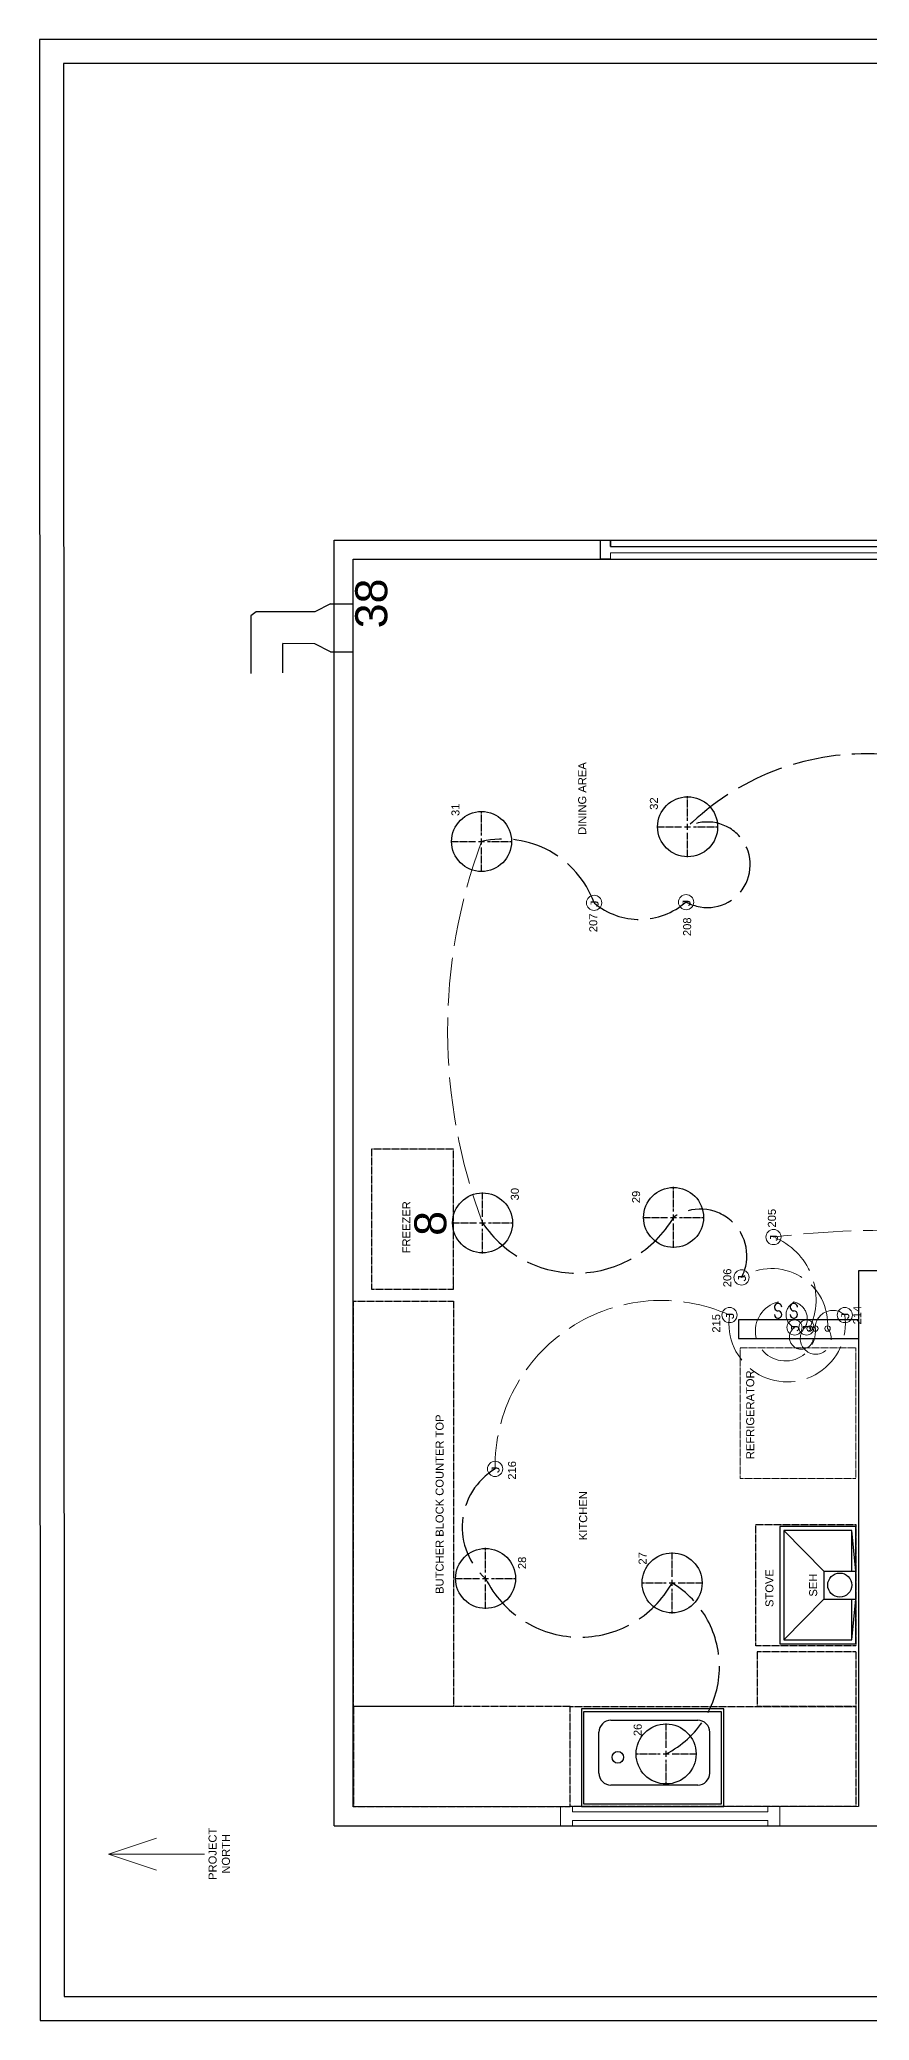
# Model space of a CAD drawing. Header units: inches. Extents: x -601 to 0, y 0 to 495.
# Drawn here: x -600.5 to -393.1, y 0 to 495.1 of the extents above; entities that cross this region are included whole.
import ezdxf

# ---------------------------------------------------------------- set-up
doc = ezdxf.new("R2010")
doc.units = ezdxf.units.IN
doc.header["$MEASUREMENT"] = 0
doc.linetypes.add('ACAD_ISO02W100', pattern=[15, 12, -3])
doc.linetypes.add('CENTER2', pattern=[1.125, 0.75, -0.125, 0.125, -0.125])
doc.layers.get('0').update_dxf_attribs({"color": 1, "lineweight": 9})
for name, color, linetype, lineweight in [('00-page-edge', 7, 'Continuous', 9), ('A201-Floorplan-2nd-floor', 7, 'Continuous', 9), ('A201-Text', 7, 'Continuous', 9), ('E301-Electrical-attic', 7, 'Continuous', 9)]:
    doc.layers.add(name, color=color, linetype=linetype, lineweight=lineweight)
doc.styles.add('Reg', font='Courier New.ttf', dxfattribs={"height": 1})
doc.styles.get("Standard").update_dxf_attribs({"font": 'Arial.ttf', "height": 2})

# ---------------------------------------------------------------- blocks, each defined once
blk = doc.blocks.new('refrigerator')
at = {"layer": 'A201-Floorplan-2nd-floor', "linetype": 'CENTER2'}
blk.add_lwpolyline([(0, 0), (-32.625, 0), (-32.625, 28.925), (0, 28.925)], close=True, dxfattribs=at)
blk = doc.blocks.new('stove')
at = {"layer": 'A201-Floorplan-2nd-floor', "linetype": 'CENTER2', "lineweight": 30}
blk.add_lwpolyline([(-30.27, 25), (0, 25), (0, 0), (-30.27, 0)], close=True, dxfattribs=at)
blk = doc.blocks.new('L2-dining-room-window')
at = {"layer": 'A201-Floorplan-2nd-floor', "lineweight": 30}
for p, q in [((0, -2.5), (0, 0)), ((0, 0), (4.75, 0)), ((4.75, 0), (4.75, -2.5)), ((3.2, -2.5), (4.75, -2.5)), ((3.2, -2.5), (3.2, -92.5)), ((4.75, -2.5), (3.2, -2.5)), ((0, -92.5), (0, -95)), ((3.2, -92.5), (4.75, -92.5)), ((4.75, -92.5), (3.2, -92.5)), ((4.75, -95), (4.75, -92.5)), ((0, -95), (4.75, -95))]:
    blk.add_line(p, q, dxfattribs=at)
at = {"layer": 'A201-Floorplan-2nd-floor'}
blk.add_lwpolyline([(0, -92.5), (1.55, -92.5), (1.55, -2.5), (0, -2.5)], dxfattribs=at)
blk = doc.blocks.new('L2-furnace-register-38-and-duct')
at = {"layer": 'A201-Floorplan-2nd-floor', "lineweight": 30}
for p, q in [((9, 25.55), (-5.42, 25.55)), ((9.97, 24.2), (9, 25.55)), ((9.97, 9.59), (9.97, 24.2)), ((-5.27, 17.56), (2.09, 17.56)), ((1.97, 9.59), (2.09, 17.56)), ((0, 5.61), (1.97, 9.59)), ((0, 5.61), (0, 0)), ((11.95, 5.61), (9.97, 9.59)), ((11.95, 5.61), (11.95, 0))]:
    blk.add_line(p, q, dxfattribs=at)
blk = doc.blocks.new('L2-north-kitchen-butcher-block')
at = {"layer": 'A201-Floorplan-2nd-floor', "linetype": 'CENTER2', "lineweight": 30}
blk.add_lwpolyline([(0, -25), (-101.32, -25), (-101.32, 0), (0, 0)], close=True, dxfattribs=at)
blk = doc.blocks.new('L2-kitchen-NW-butcher-block')
at = {"layer": 'A201-Floorplan-2nd-floor', "linetype": 'CENTER2', "lineweight": 30}
blk.add_lwpolyline([(25, -54.19), (25, 0), (0, 0), (0, -54.19)], close=True, dxfattribs=at)
blk = doc.blocks.new('L2-kitchen-butcher-block-sink')
at = {"layer": 'A201-Floorplan-2nd-floor', "linetype": 'CENTER2', "lineweight": 30}
blk.add_lwpolyline([(0, 71.3625), (25, 71.3625), (25, 0), (0, 0)], close=True, dxfattribs=at)
blk = doc.blocks.new('L2-butcher-block-west-stove')
at = {"layer": 'A201-Floorplan-2nd-floor', "linetype": 'CENTER2', "lineweight": 30}
for p, q in [((13.69, 24.62), (0, 24.62)), ((0, 0), (0, 24.62)), ((13.69, 0), (13.69, 24.62)), ((13.69, 0), (0, 0))]:
    blk.add_line(p, q, dxfattribs=at)
blk = doc.blocks.new('smart-hood')
at = {"lineweight": 30}
for p, q in [((11.15625, 8), (11.15625, 0)), ((18.15625, 8), (11.15625, 8)), ((18.15625, 8), (18.15625, 0))]:
    blk.add_line(p, q, dxfattribs=at)
blk.add_lwpolyline([(0, 0), (29.3125, 0), (29.3125, 19), (0, 19)], close=True, dxfattribs=at)
blk.add_lwpolyline([(18.15625, 1), (28.3125, 1), (28.3125, 18), (1, 18), (1, 1), (11.15625, 1)], dxfattribs=at)
blk.add_circle((14.65625, 4), 3, dxfattribs=at)
blk = doc.blocks.new('L2-stove-exhaust-hood')
at = {"layer": 'A201-Floorplan-2nd-floor', "lineweight": 30}
for p, q in [((0, 8), (-10.15625, 18)), ((17.15625, 18), (7, 8)), ((-10.15625, 1), (0, 0)), ((7, 0), (17.15625, 1))]:
    blk.add_line(p, q, dxfattribs=at)
blk.add_blockref('smart-hood', (-11.15625, 0), dxfattribs=at)
blk = doc.blocks.new('L2-cabinet-holding-kitchen-sink')
at = {"layer": 'A201-Floorplan-2nd-floor', "lineweight": -3}
for points in [[(0, 0), (0, 35.56), (-24.42, 35.56), (-24.4, 0)], [(-23.77, 0.62), (-23.8, 34.94), (-0.63, 34.94), (-0.63, 0.62)]]:
    blk.add_lwpolyline(points, close=True, dxfattribs=at)
blk = doc.blocks.new('L2-kitchen-sink-and-drain')
at = {"layer": 'A201-Floorplan-2nd-floor', "lineweight": -3}
for p, q in [((-6.9375, -19.96875), (-6.9375, 1.71875)), ((-3.9375, 4.71875), (6.28125, 4.71875)), ((9.28125, 1.71875), (9.28125, -19.96875)), ((-3.9375, -22.96875), (6.28125, -22.96875))]:
    blk.add_line(p, q, dxfattribs=at)
blk.add_circle((0, 0), 1.45459, dxfattribs=at)
for centre, start, end in [((-3.9375, 1.71875), 90, 180), ((6.28125, 1.71875), 0, 90), ((-3.9375, -19.96875), 180, 270), ((6.28125, -19.96875), 270, 0)]:
    blk.add_arc(centre, 3, start, end, dxfattribs=at)
blk = doc.blocks.new('L3-attic-j-box-215')
at = {"layer": 'E301-Electrical-attic'}
blk.add_circle((0, 0), 1.9, dxfattribs=at)
at = {"layer": 'E301-Electrical-attic', "lineweight": 5, "style": 'Reg'}
blk.add_text('J', height=2, dxfattribs=at).set_placement((-1.25, -1.11))
blk = doc.blocks.new('*U372')
at = {"layer": 'E301-Electrical-attic', "color": 0, "linetype": 'CENTER2', "lineweight": -3, "transparency": 16777216}
for p, q in [((0, 1.5), (0, 7.62)), ((-7.62, 0), (-1.5, 0)), ((1.5, 0), (7.62, 0)), ((0, -7.62), (0, -1.5))]:
    blk.add_line(p, q, dxfattribs=at)
at = {"layer": 'E301-Electrical-attic', "color": 0, "linetype": 'Continuous', "lineweight": -3, "transparency": 16777216}
for p, q in [((-0.75, 0), (0.75, 0)), ((0, -0.75), (0, 0.75))]:
    blk.add_line(p, q, dxfattribs=at)
blk = doc.blocks.new('L2-led-26')
at = {"layer": 'E301-Electrical-attic', "lineweight": -3}
blk.add_circle((0, 0), 7.5, dxfattribs=at)
at = {"layer": 'E301-Electrical-attic', "linetype": 'CENTER2', "lineweight": -3, "rotation": 270}
blk.add_blockref('*U372', (0, 0), dxfattribs=at)
blk = doc.blocks.new('*U373')
at = {"layer": 'E301-Electrical-attic', "color": 0, "linetype": 'CENTER2', "lineweight": -3, "transparency": 16777216}
for p, q in [((0, 1.5), (0, 7.62)), ((-7.62, 0), (-1.5, 0)), ((1.5, 0), (7.62, 0)), ((0, -7.62), (0, -1.5))]:
    blk.add_line(p, q, dxfattribs=at)
at = {"layer": 'E301-Electrical-attic', "color": 0, "linetype": 'Continuous', "lineweight": -3, "transparency": 16777216}
for p, q in [((-0.75, 0), (0.75, 0)), ((0, -0.75), (0, 0.75))]:
    blk.add_line(p, q, dxfattribs=at)
blk = doc.blocks.new('L2-led-27')
at = {"layer": 'E301-Electrical-attic', "lineweight": -3}
blk.add_circle((0, 0), 7.5, dxfattribs=at)
at = {"layer": 'E301-Electrical-attic', "linetype": 'CENTER2', "lineweight": -3, "rotation": 270}
blk.add_blockref('*U373', (0, 0), dxfattribs=at)
blk = doc.blocks.new('*U375')
at = {"layer": 'E301-Electrical-attic', "color": 0, "linetype": 'CENTER2', "lineweight": -3, "transparency": 16777216}
for p, q in [((0, 1.5), (0, 7.62)), ((-7.62, 0), (-1.5, 0)), ((1.5, 0), (7.62, 0)), ((0, -7.62), (0, -1.5))]:
    blk.add_line(p, q, dxfattribs=at)
at = {"layer": 'E301-Electrical-attic', "color": 0, "linetype": 'Continuous', "lineweight": -3, "transparency": 16777216}
for p, q in [((-0.75, 0), (0.75, 0)), ((0, -0.75), (0, 0.75))]:
    blk.add_line(p, q, dxfattribs=at)
blk = doc.blocks.new('L2-led-28')
at = {"layer": 'E301-Electrical-attic', "lineweight": -3}
blk.add_circle((0, 0), 7.5, dxfattribs=at)
at = {"layer": 'E301-Electrical-attic', "linetype": 'CENTER2', "lineweight": -3, "rotation": 270}
blk.add_blockref('*U375', (0, 0), dxfattribs=at)
blk = doc.blocks.new('L2-44')
at = {"layer": 'E301-Electrical-attic'}
blk.add_circle((0, 0), 1.9, dxfattribs=at)
at = {"layer": 'E301-Electrical-attic', "lineweight": 5, "style": 'Reg'}
blk.add_text('J', height=2, dxfattribs=at).set_placement((-1.25, -1.11))
blk = doc.blocks.new('L2-46')
at = {"layer": 'E301-Electrical-attic', "lineweight": -3}
for p, q in [((0.41, 0), (0, 0)), ((4.08, 0), (4.49, 0))]:
    blk.add_line(p, q, dxfattribs=at)
for centre, start, end in [((1.32, 0), 90, 270), ((3.17, 0), 270, 180), ((1.34, 0), 270, 0)]:
    blk.add_arc(centre, 0.916, start, end, dxfattribs=at)
blk = doc.blocks.new('L2-43')
at = {"layer": 'E301-Electrical-attic'}
blk.add_circle((0, 0), 1.9, dxfattribs=at)
at = {"layer": 'E301-Electrical-attic', "lineweight": 5, "style": 'Reg'}
blk.add_text('J', height=2, dxfattribs=at).set_placement((-1.25, -1.11))
blk = doc.blocks.new('L2-45')
at = {"layer": 'E301-Electrical-attic', "lineweight": -3}
for p, q in [((0.41, 0), (0, 0)), ((4.08, 0), (4.49, 0))]:
    blk.add_line(p, q, dxfattribs=at)
for centre, start, end in [((1.32, 0), 90, 270), ((3.17, 0), 270, 180), ((1.34, 0), 270, 0)]:
    blk.add_arc(centre, 0.916, start, end, dxfattribs=at)
blk = doc.blocks.new('*U382')
at = {"layer": 'E301-Electrical-attic', "color": 0, "linetype": 'CENTER2', "lineweight": -3, "transparency": 16777216}
for p, q in [((0, 1.5), (0, 7.62)), ((-7.62, 0), (-1.5, 0)), ((1.5, 0), (7.62, 0)), ((0, -7.62), (0, -1.5))]:
    blk.add_line(p, q, dxfattribs=at)
at = {"layer": 'E301-Electrical-attic', "color": 0, "linetype": 'Continuous', "lineweight": -3, "transparency": 16777216}
for p, q in [((-0.75, 0), (0.75, 0)), ((0, -0.75), (0, 0.75))]:
    blk.add_line(p, q, dxfattribs=at)
blk = doc.blocks.new('L2-29')
at = {"layer": 'E301-Electrical-attic', "lineweight": -3}
blk.add_circle((0, 0), 7.5, dxfattribs=at)
at = {"layer": 'E301-Electrical-attic', "linetype": 'CENTER2', "lineweight": -3, "rotation": 270}
blk.add_blockref('*U382', (0, 0), dxfattribs=at)
blk = doc.blocks.new('*U384')
at = {"layer": 'E301-Electrical-attic', "color": 0, "linetype": 'CENTER2', "lineweight": -3, "transparency": 16777216}
for p, q in [((0, 1.5), (0, 7.62)), ((-7.62, 0), (-1.5, 0)), ((1.5, 0), (7.62, 0)), ((0, -7.62), (0, -1.5))]:
    blk.add_line(p, q, dxfattribs=at)
at = {"layer": 'E301-Electrical-attic', "color": 0, "linetype": 'Continuous', "lineweight": -3, "transparency": 16777216}
for p, q in [((-0.75, 0), (0.75, 0)), ((0, -0.75), (0, 0.75))]:
    blk.add_line(p, q, dxfattribs=at)
blk = doc.blocks.new('L2-30')
at = {"layer": 'E301-Electrical-attic', "lineweight": -3}
blk.add_circle((0, 0), 7.5, dxfattribs=at)
at = {"layer": 'E301-Electrical-attic', "linetype": 'CENTER2', "lineweight": -3, "rotation": 270}
blk.add_blockref('*U384', (0, 0), dxfattribs=at)
blk = doc.blocks.new('*U386')
at = {"layer": 'E301-Electrical-attic', "color": 0, "linetype": 'CENTER2', "lineweight": -3, "transparency": 16777216}
for p, q in [((0, 1.5), (0, 7.62)), ((-7.62, 0), (-1.5, 0)), ((1.5, 0), (7.62, 0)), ((0, -7.62), (0, -1.5))]:
    blk.add_line(p, q, dxfattribs=at)
at = {"layer": 'E301-Electrical-attic', "color": 0, "linetype": 'Continuous', "lineweight": -3, "transparency": 16777216}
for p, q in [((-0.75, 0), (0.75, 0)), ((0, -0.75), (0, 0.75))]:
    blk.add_line(p, q, dxfattribs=at)
blk = doc.blocks.new('L2-31')
at = {"layer": 'E301-Electrical-attic', "lineweight": -3}
blk.add_circle((0, 0), 7.5, dxfattribs=at)
at = {"layer": 'E301-Electrical-attic', "linetype": 'CENTER2', "lineweight": -3, "rotation": 270}
blk.add_blockref('*U386', (0, 0), dxfattribs=at)
blk = doc.blocks.new('*U388')
at = {"layer": 'E301-Electrical-attic', "color": 0, "linetype": 'CENTER2', "lineweight": -3, "transparency": 16777216}
for p, q in [((0, 1.5), (0, 7.62)), ((-7.62, 0), (-1.5, 0)), ((1.5, 0), (7.62, 0)), ((0, -7.62), (0, -1.5))]:
    blk.add_line(p, q, dxfattribs=at)
at = {"layer": 'E301-Electrical-attic', "color": 0, "linetype": 'Continuous', "lineweight": -3, "transparency": 16777216}
for p, q in [((-0.75, 0), (0.75, 0)), ((0, -0.75), (0, 0.75))]:
    blk.add_line(p, q, dxfattribs=at)
blk = doc.blocks.new('L2-32')
at = {"layer": 'E301-Electrical-attic', "lineweight": -3}
blk.add_circle((0, 0), 7.5, dxfattribs=at)
at = {"layer": 'E301-Electrical-attic', "linetype": 'CENTER2', "lineweight": -3, "rotation": 270}
blk.add_blockref('*U388', (0, 0), dxfattribs=at)
blk = doc.blocks.new('L3-j-box-206')
at = {"layer": 'E301-Electrical-attic'}
blk.add_circle((0, 0), 1.9, dxfattribs=at)
at = {"layer": 'E301-Electrical-attic', "lineweight": 5, "style": 'Reg'}
blk.add_text('J', height=2, dxfattribs=at).set_placement((-1.25, -1.11))
blk = doc.blocks.new('L3-j-box-207')
at = {"layer": 'E301-Electrical-attic'}
blk.add_circle((0, 0), 1.9, dxfattribs=at)
at = {"layer": 'E301-Electrical-attic', "lineweight": 5, "style": 'Reg'}
blk.add_text('J', height=2, dxfattribs=at).set_placement((-1.25, -1.11))
blk = doc.blocks.new('L2-kitchen-window')
at = {"layer": 'A201-Floorplan-2nd-floor'}
for p, q in [((-0.03, 54.87), (-4.83, 54.87)), ((-0.03, 54.88), (-0.03, 51.87)), ((-3.51, 51.87), (-4.83, 51.87)), ((-3.51, 51.87), (-3.51, 3)), ((-0.03, 51.87), (-1.31, 51.87)), ((-1.31, 51.87), (-1.31, 3)), ((-4.82, 3), (-3.51, 3)), ((0, 0), (-4.82, 0)), ((-1.31, 3), (0, 3)), ((0, 3), (0, 0))]:
    blk.add_line(p, q, dxfattribs=at)
at = {"layer": 'A201-Floorplan-2nd-floor', "lineweight": 30}
for p, q in [((-4.83, 54.87), (-4.83, 51.87)), ((-4.82, 3), (-4.82, 0))]:
    blk.add_line(p, q, dxfattribs=at)
blk = doc.blocks.new('attic-j-box-205')
at = {"layer": 'E301-Electrical-attic'}
blk.add_circle((0, 0), 1.9, dxfattribs=at)
at = {"layer": 'E301-Electrical-attic', "lineweight": 5, "style": 'Reg'}
blk.add_text('J', height=2, dxfattribs=at).set_placement((-1.25, -1.11))
blk = doc.blocks.new('attic-j-box-206')
at = {"layer": 'E301-Electrical-attic'}
blk.add_circle((0, 0), 1.9, dxfattribs=at)
at = {"layer": 'E301-Electrical-attic', "lineweight": 5, "style": 'Reg'}
blk.add_text('J', height=2, dxfattribs=at).set_placement((-1.25, -1.11))
blk = doc.blocks.new('attic-j-box-213')
at = {"layer": 'E301-Electrical-attic'}
blk.add_circle((0, 0), 1.9, dxfattribs=at)
at = {"layer": 'E301-Electrical-attic', "lineweight": 5, "style": 'Reg'}
blk.add_text('J', height=2, dxfattribs=at).set_placement((-1.25, -1.11))
blk = doc.blocks.new('attic-j-box-214')
at = {"layer": 'E301-Electrical-attic'}
blk.add_circle((0, 0), 1.9, dxfattribs=at)
at = {"layer": 'E301-Electrical-attic', "lineweight": 5, "style": 'Reg'}
blk.add_text('J', height=2, dxfattribs=at).set_placement((-1.25, -1.11))
blk = doc.blocks.new('north-arrow')
at = {"layer": '00-page-edge', "lineweight": 5}
for points in [[(-3.99, -12), (0, 0), (4, -12)], [(0, 0), (0, -12), (0, -24)]]:
    blk.add_lwpolyline(points, dxfattribs=at)

msp = doc.modelspace()

# ---------------------------------------------------------------- linework, layer by layer
at = {"layer": '00-page-edge', "lineweight": -3}
for p, q in [((0, 495.14), (-600.53, 495.14)), ((-600.53, 495.14), (-600.36, 0)), ((-62.27, 489.14), (-594.53, 489.14)), ((-594.53, 489.14), (-594.37, 6)), ((-594.37, 6), (-62.27, 6)), ((-600.36, 0), (0, 0))]:
    msp.add_line(p, q, dxfattribs=at)
at = {"layer": 'A201-Floorplan-2nd-floor', "lineweight": -3}
for p, q in [((-526.88, 370.01), (-85.07, 370.01)), ((-526.88, 48.61), (-526.88, 370.01)), ((-395.79, 175.11), (-425.79, 175.11)), ((-425.79, 175.11), (-425.79, 170.47)), ((-425.79, 170.47), (-395.79, 170.47)), ((-526.88, 48.61), (-85.07, 48.71))]:
    msp.add_line(p, q, dxfattribs=at)
at = {"layer": 'A201-Floorplan-2nd-floor', "lineweight": 5}
msp.add_line((-497.04, 217.8), (-498.16, 217.8), dxfattribs=at)
at = {"layer": 'A201-Floorplan-2nd-floor', "lineweight": -3}
msp.add_lwpolyline([(-395.79, 187.39), (-395.79, 53.47), (-522.16, 53.39), (-522.16, 365.26), (-226.97, 365.26), (-226.97, 256.2), (-164.12, 256.2), (-164.12, 231.7), (-177.68, 231.7), (-177.68, 165.95), (-213.01, 165.95), (-213.01, 187.39), (-395.79, 187.39)], dxfattribs=at)
at = {"layer": 'A201-Floorplan-2nd-floor', "linetype": 'CENTER2', "lineweight": -3}
msp.add_lwpolyline([(-497.04, 217.8), (-517.54, 217.8), (-517.54, 182.8), (-497.04, 182.8)], close=True, dxfattribs=at)
at = {"layer": 'A201-Text', "lineweight": 5}
msp.add_line((-497.04, 182.8), (-497.04, 183.92), dxfattribs=at)
at = {"layer": 'E301-Electrical-attic', "lineweight": 5}
for centre in [(-408.04, 172.94), (-406.6, 172.94), (-403.54, 172.94)]:
    msp.add_circle(centre, 0.69, dxfattribs=at)
at = {"layer": 'E301-Electrical-attic', "linetype": 'ACAD_ISO02W100', "lineweight": -3}
for centre, radius, start, end in [((-393.94, 253.06), 63.55, 41.7589, 134.5372), ((-433.57, 288.87), 10.7, 240.0739, 117.5415), ((-484.67, 271.07), 24.22, 19.974, 102.7927), ((-450.56, 292.85), 17.64, 229.9377, 311.3078), ((-466.34, 214.97), 28.17, 213.6786, 329.6203), ((-435.39, 191.12), 11.68, 332.4754, 124.6774), ((-477.92, 123.3), 16.97, 120.9985, 229.0846), ((-465.43, 122.13), 26.33, 206.285, 330.9506), ((-455.03, 88.39), 24.46, 297.0306, 58.9503)]:
    msp.add_arc(centre, radius, start, end, dxfattribs=at)
at = {"layer": 'E301-Electrical-attic', "linetype": 'ACAD_ISO02W100', "lineweight": 5}
for centre, radius, start, end in [((-362.27, 247.35), 136.25, 159.6703, 200.6302), ((-389.12, -32.66), 230.17, 77.1762, 96.9655), ((-423.24, 180.16), 16.83, 334.6052, 68.3637), ((-417.49, 173.94), 13.99, 355.9038, 122.6307), ((-445.08, 138.37), 41.59, 65.8084, 180.7222), ((-414.07, 172.33), 7.5, 104.2272, 4.6667), ((-410.52, 176.37), 3.4, 115.328, 248.1198), ((-412.97, 175.35), 4.37, 330.7517, 76.8243), ((-413.63, 174.16), 14.56, 171.5077, 8.4923), ((-402.21, 173.08), 4.39, 47.2193, 181.8761), ((-410.08, 170.76), 2.99, 124.8744, 46.8471), ((-406.48, 170.41), 3.88, 133.7673, 40.7059)]:
    msp.add_arc(centre, radius, start, end, dxfattribs=at)

# ---------------------------------------------------------------- block references
at = {"lineweight": -3, "rotation": 89.99999999999999}
for name, p in [('L2-dining-room-window', (-460.33, 365.26)), ('L2-north-kitchen-butcher-block', (-522.04, 179.8)), ('refrigerator', (-396.49, 168.1)), ('stove', (-396.49, 123.93)), ('L2-stove-exhaust-hood', (-396.49, 105.32)), ('L2-butcher-block-west-stove', (-396.49, 78.47)), ('L2-kitchen-sink-and-drain', (-455.97, 65.76))]:
    msp.add_blockref(name, p, dxfattribs=at)
at = {"lineweight": 5, "rotation": 89.99999999999999}
for name, p in [('attic-j-box-205', (-417.04, 195.81)), ('attic-j-box-206', (-425.04, 185.72)), ('L2-45', (-415.91, 175.11)), ('attic-j-box-214', (-428.04, 176.31)), ('attic-j-box-213', (-399.23, 176.31)), ('L2-cabinet-holding-kitchen-sink', (-429.5, 77.85)), ('L2-kitchen-window', (-415.47, 53.46))]:
    msp.add_blockref(name, p, dxfattribs=at)
at = {"layer": '00-page-edge', "lineweight": 5, "rotation": 89.99999999999999}
msp.add_blockref('north-arrow', (-583.34, 41.57), dxfattribs=at)
at = {"layer": 'A201-Floorplan-2nd-floor', "lineweight": -3, "rotation": 89.99999999999999}
for name, p in [('L2-furnace-register-38-and-duct', (-522.16, 342.11)), ('L2-kitchen-NW-butcher-block', (-522.04, 53.47)), ('L2-kitchen-butcher-block-sink', (-396.49, 53.47))]:
    msp.add_blockref(name, p, dxfattribs=at)
at = {"layer": 'E301-Electrical-attic', "lineweight": 5, "rotation": 89.99999999999999}
for name, p in [('L2-31', (-490.04, 294.69)), ('L2-32', (-438.52, 298.36)), ('L2-29', (-442.04, 200.72)), ('L2-30', (-489.79, 199.35)), ('L2-46', (-411.97, 175.11)), ('L2-44', (-411.79, 173.21)), ('L2-43', (-408.79, 173.21)), ('L3-attic-j-box-215', (-486.66, 137.85)), ('L2-led-28', (-489.04, 110.47)), ('L2-led-27', (-442.41, 109.35)), ('L2-led-26', (-443.91, 66.6))]:
    msp.add_blockref(name, p, dxfattribs=at)
at = {"layer": 'E301-Electrical-attic', "linetype": 'ACAD_ISO02W100', "lineweight": 5, "rotation": 89.99999999999999}
for name, p in [('L3-j-box-206', (-461.91, 279.35)), ('L3-j-box-207', (-438.91, 279.51))]:
    msp.add_blockref(name, p, dxfattribs=at)

# ---------------------------------------------------------------- texts
at = {"layer": '00-page-edge', "lineweight": 5, "insert": (-555.61, 41.64), "char_height": 2, "width": 33.7721, "attachment_point": 5, "rotation": 90}
msp.add_mtext('PROJECT\\PNORTH', dxfattribs=at)
at = {"layer": 'A201-Floorplan-2nd-floor', "lineweight": -3, "insert": (-521.62, 347.98), "char_height": 8, "attachment_point": 1, "rotation": 90}
msp.add_mtext('38', dxfattribs=at)
at = {"layer": 'A201-Text', "lineweight": 5}
for s, p in [('DINING AREA', (-463.88, 296.34)), ('FREEZER', (-507.85, 191.73)), ('REFRIGERATOR', (-421.88, 140.29)), ('BUTCHER BLOCK COUNTER TOP', (-499.53, 106.61)), ('KITCHEN', (-463.64, 120.03)), ('STOVE', (-417.07, 103.33)), ('SEH', (-406.14, 105.93))]:
    msp.add_text(s, height=2, rotation=90, dxfattribs=at).set_placement(p)
at = {"layer": 'A201-Text', "lineweight": -3, "insert": (-506.85, 196.11), "char_height": 8, "attachment_point": 1, "rotation": 90}
msp.add_mtext('8', dxfattribs=at)
at = {"layer": 'E301-Electrical-attic', "lineweight": 5}
for s, p in [('31', (-495.57, 301.07)), ('32', (-445.96, 302.61)), ('207', (-461.12, 272.02)), ('208', (-437.64, 271.04)), ('30', (-480.72, 204.98)), ('29', (-450.41, 204.28)), ('205', (-416.46, 198.2)), ('206', (-427.61, 183.27)), ('214', (-395.12, 173.97)), ('215', (-430.37, 171.91)), ('216', (-481.43, 135.16)), ('28', (-478.91, 112.8)), ('27', (-448.78, 113.93)), ('26', (-450.01, 71.06))]:
    msp.add_text(s, height=2, rotation=90, dxfattribs=at).set_placement(p)

doc.saveas('drawing.dxf')
